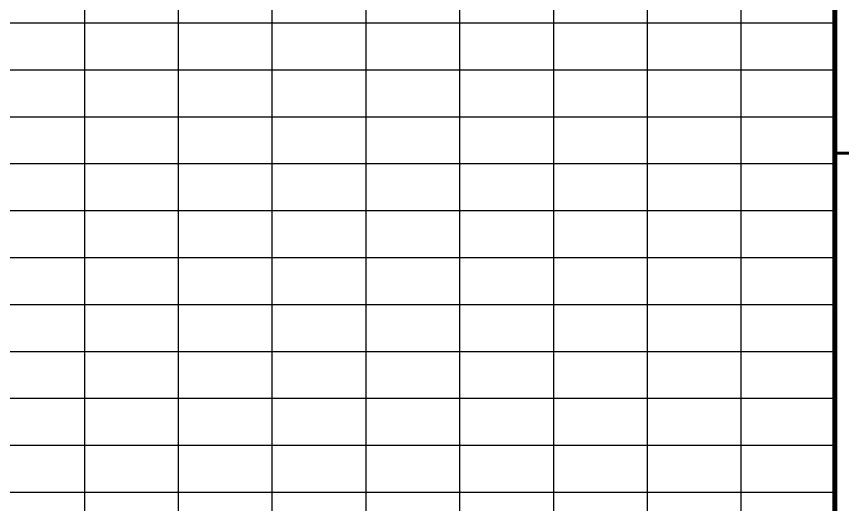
# Model space of a CAD drawing. Extents: x -345393 to -54719, y 203828 to 476815.
# Drawn here: x -285994 to -270145, y 442501 to 451862 of the extents above; entities that cross this region are included whole.
import ezdxf

# ---------------------------------------------------------------- set-up
doc = ezdxf.new("R2010")
doc.units = 0
doc.header["$LTSCALE"] = 1000
doc.header["$MEASUREMENT"] = 0
doc.layers.get('0').update_dxf_attribs({"color": 252, "linetype": 'CONTINUOUS'})
doc.layers.add('图框', color=252, linetype='CONTINUOUS')

# ---------------------------------------------------------------- blocks, each defined once
blk = doc.blocks.new('目录')
for p, q in [((0, 57400), (0, 0)), ((-14400, 55450), (-14400, 14700)), ((-12600, 55450), (-12600, 14700)), ((-10800, 55450), (-10800, 14700)), ((-9000, 55450), (-9000, 14700)), ((-7200, 55450), (-7200, 14700)), ((-5400, 55450), (-5400, 14700)), ((-3600, 55450), (-3600, 14700)), ((-1800, 55450), (-1800, 14700)), ((-36100, 39900), (0, 39900)), ((-36100, 39000), (0, 39000)), ((-36100, 38100), (0, 38100)), ((-36100, 37200), (0, 37200)), ((-36100, 36300), (0, 36300)), ((-36100, 35400), (0, 35400)), ((-36100, 34500), (0, 34500)), ((-36100, 33600), (0, 33600)), ((-36100, 32700), (0, 32700)), ((-36100, 31800), (0, 31800)), ((-36100, 30900), (0, 30900))]:
    blk.add_line(p, q)
blk.add_lwpolyline([(0, 0, 60, 60, 0), (0, 57400, 50, 50, 0), (-72600, 57400, 50, 50, 0), (-72600, 0, 50, 50, 0), (0, 0, 50, 50, 0)], format="xyseb")
blk.add_lwpolyline([(-72600, 57400), (0, 57400), (0, 0), (-72600, 0)], close=True)

msp = doc.modelspace()

# ---------------------------------------------------------------- linework, layer by layer
at = {"const_width": 100}
msp.add_lwpolyline([(-270292.68459, 469239.01057), (-270292.68459, 411839.01079)], dxfattribs=at)
at = {"layer": '图框', "const_width": 60}
msp.add_lwpolyline([(-270292.68459, 449239.01057), (-262292.68459, 449239.01057)], dxfattribs=at)

# ---------------------------------------------------------------- block references
msp.add_blockref('目录', (-270292.6846, 411839.01057))

doc.saveas('drawing.dxf')
